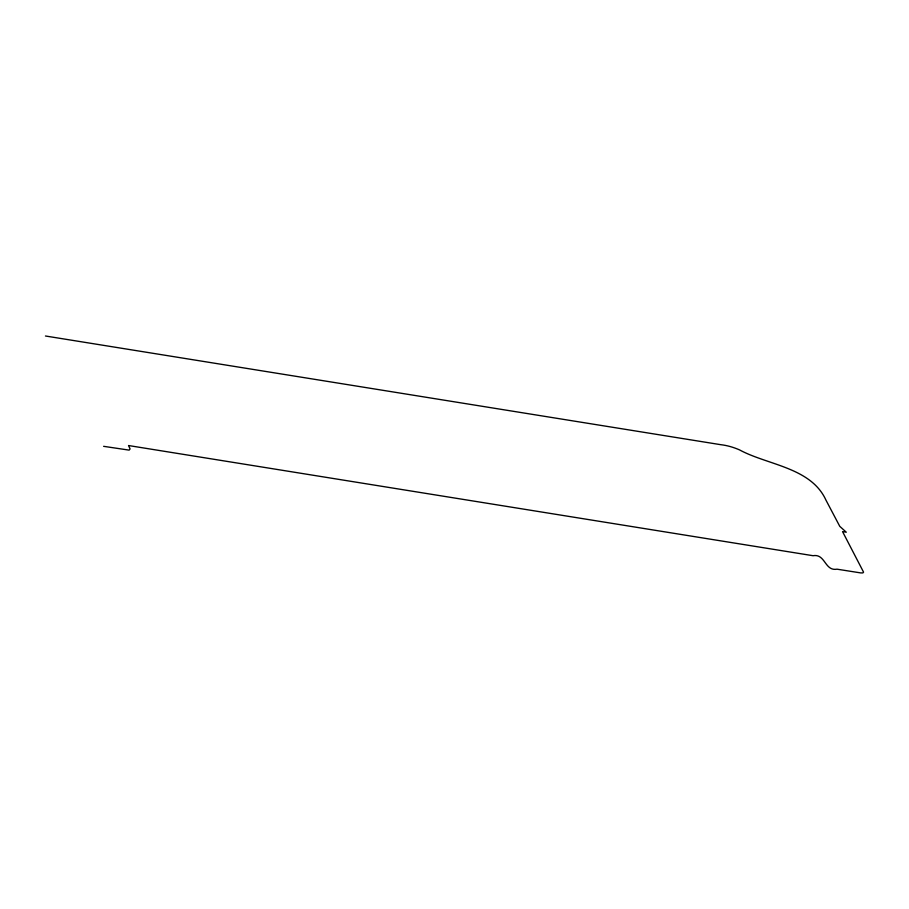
<?xml version="1.0" encoding="UTF-8"?>
<svg xmlns="http://www.w3.org/2000/svg" width="909" height="909" viewBox="0 0 909 909"><rect width="100%" height="100%" fill="white"/><g stroke="black" fill="none" stroke-linecap="round" stroke-linejoin="round"><path stroke-width="1.36" d="M45.45 336L720.735 444.683C727.211 445.421 733.472 447.273 739.449 449.853C767.662 465.158 810.964 467.34 825.929 500.075L839.78 526.345L846.279 532.208L842.541 531.606L863.55 572.125L862.914 572.909L860.766 572.92L837.03 569.182C824.565 571.386 825.508 553.49 813.044 555.706L128.521 445.535L130.101 448.944L129.123 450.125L103.626 446.33"/></g></svg>
